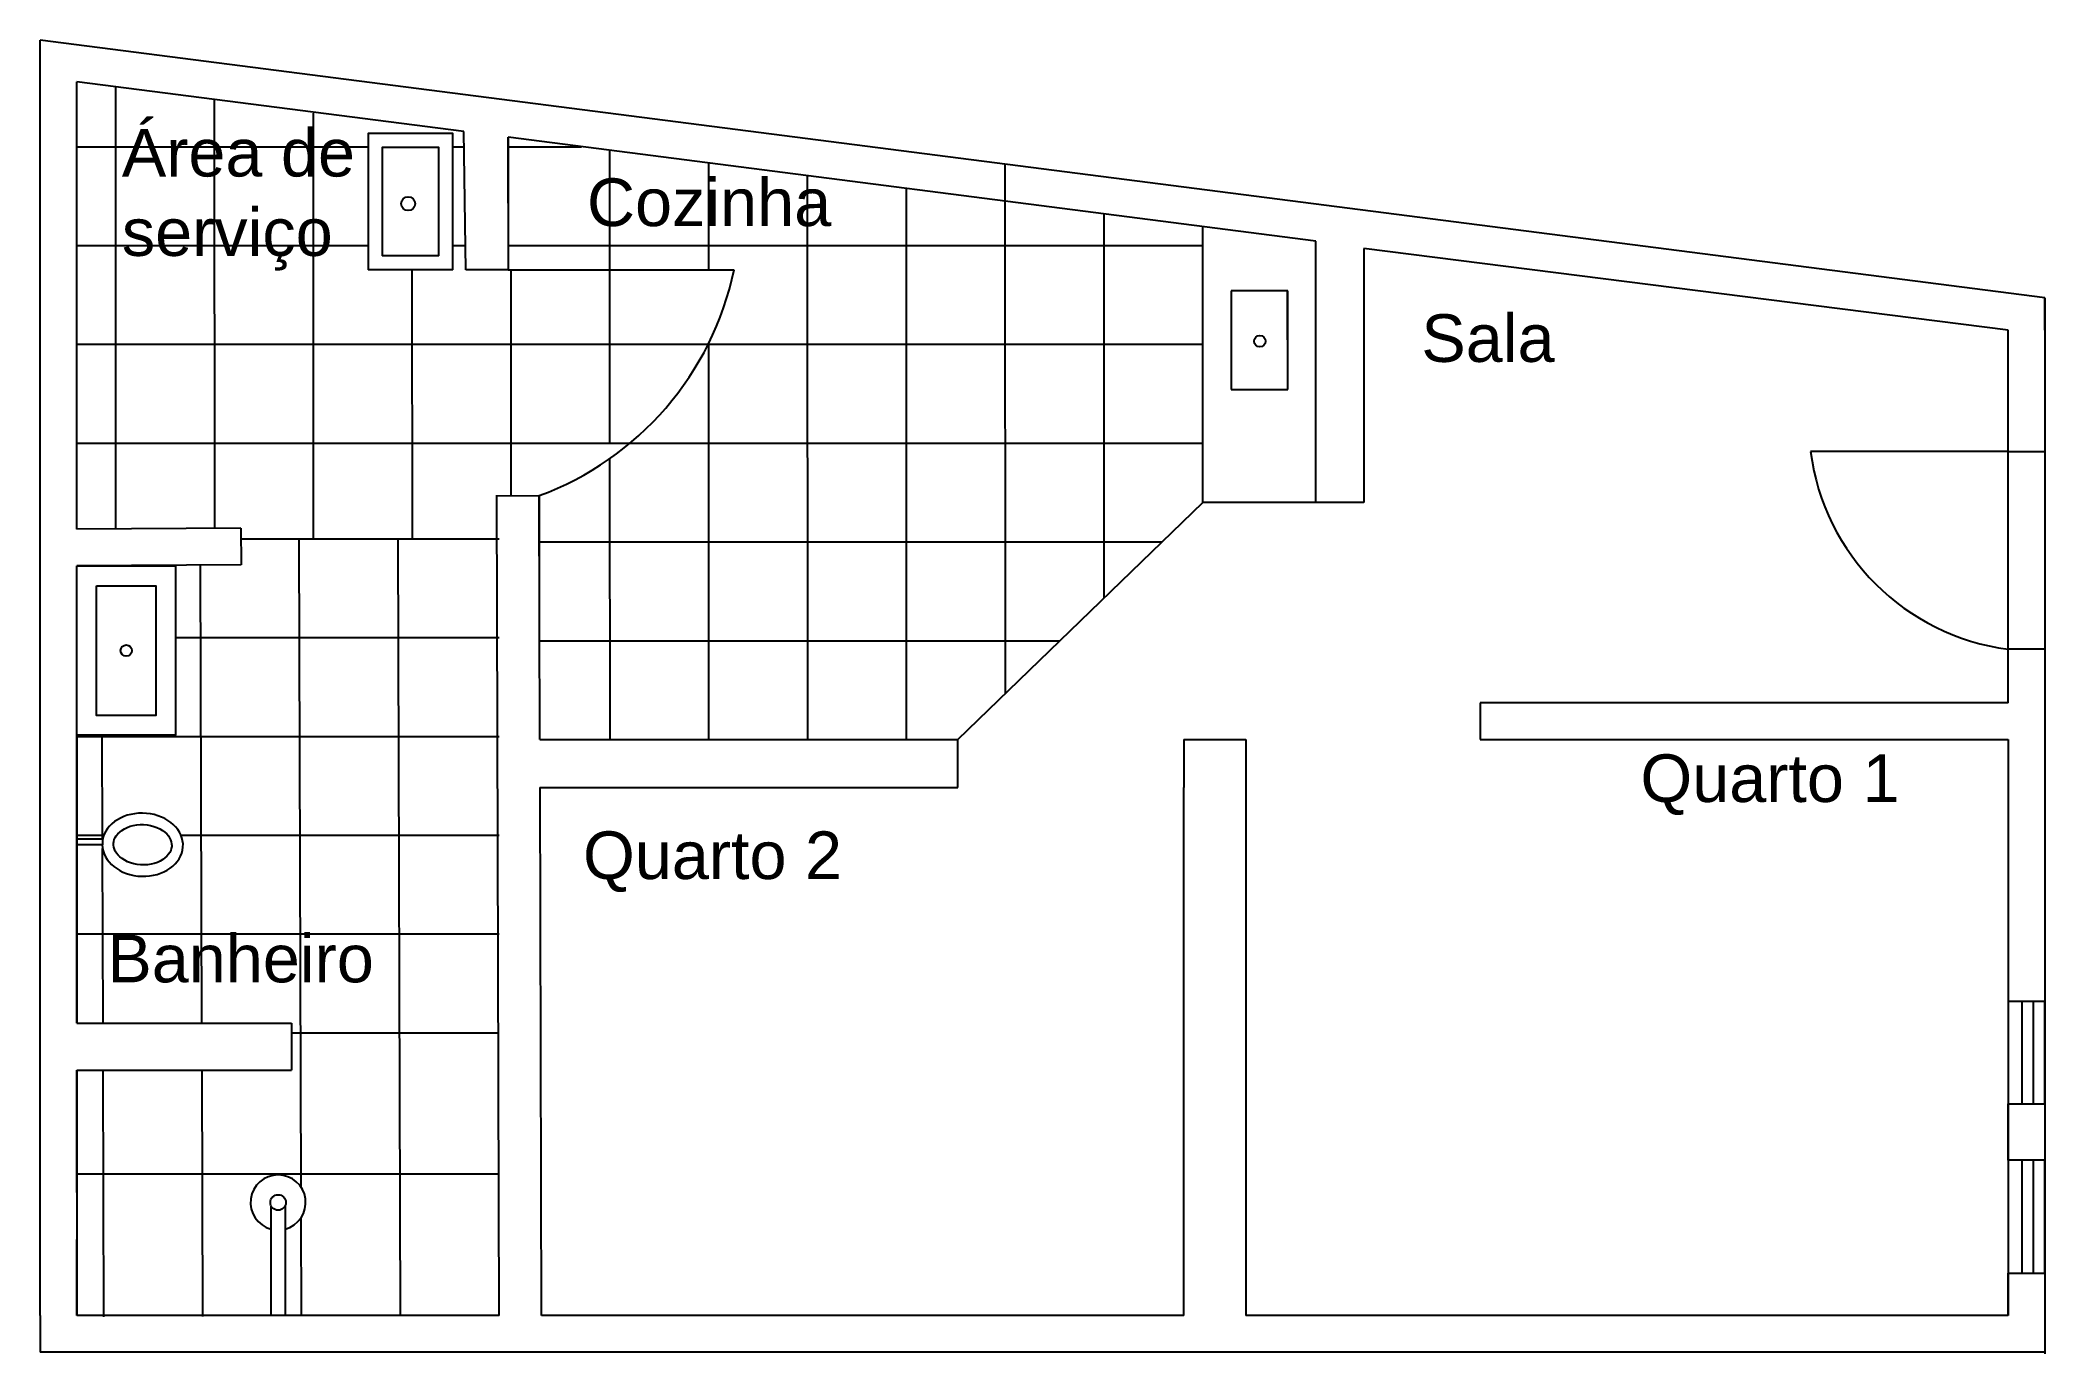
# Model space of a CAD drawing. Header units: millimetres. Extents: x 0.75 to 7.85, y 0.68 to 5.33.
import ezdxf

# ---------------------------------------------------------------- set-up
doc = ezdxf.new("R2010")
doc.units = ezdxf.units.MM
doc.styles.get("Standard").update_dxf_attribs({"font": 'arial.ttf'})

msp = doc.modelspace()

# ---------------------------------------------------------------- linework, layer by layer
for p, q in [((7.8482, 4.418), (0.7482, 5.3314)), ((0.7482, 5.1836), (0.7482, 5.3314)), ((0.7482, 0.8136), (0.7482, 5.1836)), ((2.249, 5.0073), (0.8782, 5.1836)), ((0.8782, 3.5986), (0.8782, 5.1836)), ((1.0166, 3.6015), (1.0163, 5.1659)), ((1.3666, 3.6016), (1.3663, 5.1208)), ((1.7166, 3.5636), (1.7163, 5.0731)), ((2.2558, 4.5171), (2.249, 5.0073)), ((5.2664, 4.6191), (2.4058, 4.9871)), ((2.4058, 4.9871), (2.4058, 4.5171)), ((2.4072, 4.5171), (2.4058, 4.9871)), ((0.8782, 4.9536), (1.91, 4.9536)), ((2.21, 4.9536), (2.2497, 4.9536)), ((2.4058, 4.9536), (2.6659, 4.9536)), ((2.7665, 3.9036), (2.7663, 4.9407)), ((3.1164, 4.5171), (3.1163, 4.8957)), ((3.4667, 2.8536), (3.4663, 4.8506)), ((4.1667, 3.0166), (4.1663, 4.8917)), ((3.8167, 2.8536), (3.8164, 4.8056)), ((4.5166, 3.355), (4.5164, 4.7155)), ((4.8666, 3.6935), (4.8664, 4.6705)), ((5.2666, 3.6936), (5.2664, 4.6191)), ((0.8782, 4.6036), (1.91, 4.6036)), ((2.16, 4.5671), (1.96, 4.5671)), ((2.21, 4.6036), (2.2546, 4.6036)), ((2.4058, 4.6036), (4.8665, 4.6036)), ((2.407, 4.6036), (4.8664, 4.6036)), ((7.7182, 4.3036), (5.4366, 4.5936)), ((5.4366, 4.5936), (5.4366, 3.6936)), ((2.21, 4.5171), (1.91, 4.5171)), ((2.0666, 3.5636), (2.0664, 4.5171)), ((2.4058, 4.5171), (2.2558, 4.5171)), ((2.4058, 4.5171), (3.2058, 4.5171)), ((2.4166, 3.7172), (2.4164, 4.5171)), ((5.1665, 4.4436), (4.9664, 4.4435)), ((4.9664, 4.4435), (4.9666, 4.0935)), ((5.1665, 4.0936), (5.1664, 4.4436)), ((5.1665, 4.0936), (5.1665, 4.4436)), ((7.8482, 4.3036), (7.8482, 4.418)), ((7.8482, 4.418), (7.8482, 3.1736)), ((7.7182, 3.1736), (7.7182, 4.3036)), ((0.8782, 4.2536), (4.8665, 4.2536)), ((3.1167, 2.8536), (3.1165, 4.258)), ((4.9666, 4.0935), (5.1665, 4.0936)), ((0.8782, 3.9036), (4.8665, 3.9036)), ((2.7667, 2.8536), (2.7665, 3.8491)), ((7.7182, 3.8736), (7.0182, 3.8736)), ((7.7182, 3.8736), (7.8482, 3.8736)), ((2.3619, 3.7171), (2.5157, 3.7175)), ((2.3743, 0.8132), (2.3657, 3.7171)), ((2.5157, 3.7175), (2.5157, 3.2775)), ((2.5182, 2.8536), (2.5157, 3.7175)), ((3.9982, 2.8536), (4.8666, 3.6935)), ((5.1666, 3.6936), (4.8666, 3.6936)), ((4.9666, 3.6935), (4.9666, 3.6936)), ((4.9666, 3.6935), (4.9666, 3.6936)), ((5.4366, 3.6936), (5.1666, 3.6936)), ((5.1666, 3.6936), (5.1666, 3.6936)), ((1.4596, 3.6022), (0.8782, 3.5986)), ((1.4596, 3.6022), (1.4604, 3.4722)), ((2.3743, 3.5636), (1.4599, 3.5636)), ((1.6729, 1.267), (1.6661, 3.5636)), ((2.0243, 0.8121), (2.0161, 3.5636)), ((2.5182, 3.5536), (4.7219, 3.5536)), ((1.4604, 3.4722), (0.8782, 3.4686)), ((0.8782, 1.8486), (0.8782, 3.4686)), ((0.9664, 3.4686), (0.9664, 3.4692)), ((1.3212, 1.8486), (1.3164, 3.4713)), ((2.3743, 3.2136), (1.2282, 3.2136)), ((2.5182, 3.2036), (4.3601, 3.2036)), ((7.8482, 3.1736), (7.7182, 3.1736)), ((7.7182, 2.9836), (7.7182, 3.1736)), ((7.8482, 3.1736), (7.8482, 1.9254)), ((7.7182, 2.9836), (5.8482, 2.9836)), ((5.8482, 2.9836), (5.8482, 2.8536)), ((0.8782, 2.8686), (0.8782, 1.8486)), ((0.8782, 1.8486), (0.8782, 2.8686)), ((2.3743, 2.8636), (0.8782, 2.8636)), ((0.9693, 2.501), (0.9682, 2.8686)), ((2.5182, 2.8536), (3.9982, 2.8536)), ((3.9982, 2.6836), (3.9982, 2.8536)), ((4.7982, 2.8536), (4.7982, 2.6836)), ((4.7982, 2.8536), (5.0182, 2.8536)), ((5.0182, 2.8536), (5.0182, 0.8136)), ((5.8482, 2.8536), (7.7182, 2.8536)), ((7.7182, 2.8536), (7.7182, 0.8136)), ((2.5182, 2.6836), (3.9982, 2.6836)), ((2.5182, 2.6836), (3.9982, 2.6836)), ((2.5243, 0.8136), (2.5187, 2.6836)), ((4.7982, 0.8136), (4.7982, 2.6836)), ((0.9736, 2.5136), (0.8782, 2.5136)), ((0.9693, 2.501), (0.8782, 2.501)), ((0.9693, 2.501), (0.9693, 2.481)), ((2.3743, 2.5136), (1.2475, 2.5136)), ((0.9693, 2.481), (0.8782, 2.481)), ((0.9712, 1.8486), (0.9694, 2.4673)), ((2.3743, 2.1636), (0.8782, 2.1636)), ((7.8482, 1.9254), (7.7182, 1.9254)), ((7.7682, 1.5636), (7.7682, 1.9254)), ((7.8082, 1.5636), (7.8082, 1.9254)), ((7.8482, 1.9254), (7.8482, 0.6771)), ((7.8482, 1.5636), (7.8482, 1.9254)), ((0.8782, 1.8486), (1.6382, 1.8486)), ((1.6382, 1.8486), (1.6382, 1.6827)), ((2.3743, 1.8136), (1.6382, 1.8136)), ((0.8782, 1.2486), (0.8782, 1.6827)), ((0.8782, 1.6827), (0.8782, 0.8136)), ((0.8782, 1.6827), (1.6382, 1.6827)), ((0.9743, 0.809), (0.9717, 1.6827)), ((1.3243, 0.8101), (1.3217, 1.6827)), ((7.7182, 1.3636), (7.7182, 1.5636)), ((7.7182, 1.5636), (7.8482, 1.5636)), ((7.8482, 1.3636), (7.7182, 1.3636)), ((7.7682, 0.9636), (7.7682, 1.3636)), ((7.8082, 0.9636), (7.8082, 1.3636)), ((7.8482, 0.9636), (7.8482, 1.3636)), ((2.3743, 1.3136), (0.8782, 1.3136)), ((1.5662, 0.8136), (1.5662, 1.2019)), ((1.6162, 1.2019), (1.6162, 0.8136)), ((1.6743, 0.8111), (1.6732, 1.1607)), ((0.8782, 0.8136), (0.8782, 1.0827)), ((7.7182, 0.8136), (7.7182, 0.9636)), ((7.7182, 0.9636), (7.8482, 0.9636)), ((0.7482, 0.8136), (0.7482, 0.6836)), ((2.3743, 0.8136), (0.8782, 0.8136)), ((4.7982, 0.8136), (2.5243, 0.8136)), ((7.7182, 0.8136), (5.0182, 0.8136)), ((7.7182, 0.8136), (5.2382, 0.8136)), ((7.8482, 0.6836), (0.7482, 0.6836))]:
    msp.add_line(p, q)
for points in [[(2.21, 4.5171), (2.21, 5.0003), (1.91, 5.0003), (1.91, 4.5171)], [(2.16, 4.5671), (2.16, 4.9503), (1.96, 4.9503), (1.96, 4.5671)]]:
    msp.add_lwpolyline(points)
for points in [[(0.8782, 3.4686), (1.2282, 3.4686), (1.2282, 2.8686), (0.8782, 2.8686)], [(0.9482, 3.3986), (1.1582, 3.3986), (1.1582, 2.9386), (0.9482, 2.9386)]]:
    msp.add_lwpolyline(points, close=True)
for centre, radius in [((2.0516, 4.7519), 0.0245), ((5.068, 4.2647), 0.02), ((1.0532, 3.1686), 0.02), ((1.5912, 1.2136), 0.0276)]:
    msp.add_circle(centre, radius)
for centre, radius, start, end in [((2.1395, 4.7399), 1.0894, 290.20052, 348.19669), ((7.8221, 3.9774), 0.8105, 187.36034, 262.63966), ((1.5912, 1.2136), 0.0976, 284.83762, 255.16238)]:
    msp.add_arc(centre, radius, start, end)
msp.add_ellipse((1.1112, 2.4809), major_axis=(0.1432, -0.0045), ratio=0.780727, start_param=3.180697, end_param=9.316907)
msp.add_open_spline([(1.2144, 2.4776), (1.215, 2.4955), (1.2049, 2.516), (1.1584, 2.5475), (1.1227, 2.5558), (1.0579, 2.5472), (1.0307, 2.5307), (1.0055, 2.4949), (1.0045, 2.477), (1.0241, 2.4397), (1.0485, 2.4207), (1.1114, 2.4053), (1.1481, 2.4097), (1.1992, 2.4364), (1.2123, 2.4563), (1.2143, 2.4754), (1.2144, 2.4765), (1.2144, 2.4776)], degree=3, knots=[0, 0, 0, 0, 0.889725, 0.889725, 1.779449, 1.779449, 2.669174, 2.669174, 3.558899, 3.558899, 4.448624, 4.448624, 5.338348, 5.338348, 6.228073, 6.228073, 6.283185, 6.283185, 6.283185, 6.283185])

# ---------------------------------------------------------------- texts
at = {"attachment_point": 1}
for s, insert, char_height in [('Área de serviço', (1.0378, 5.0169), 0.168768), ('Cozinha', (2.6849, 4.8412), 0.16877), ('Sala', (5.6398, 4.3601), 0.16877), ('Quarto 1', (6.4158, 2.801), 0.16877), ('Quarto 2', (2.671, 2.5281), 0.16877), ('Banheiro', (0.9865, 2.1622), 0.16877)]:
    msp.add_mtext_dynamic_manual_height_columns(s, width=1.45413, gutter_width=21.096, heights=[0], dxfattribs=dict(at, insert=insert, char_height=char_height))

doc.saveas('drawing.dxf')
